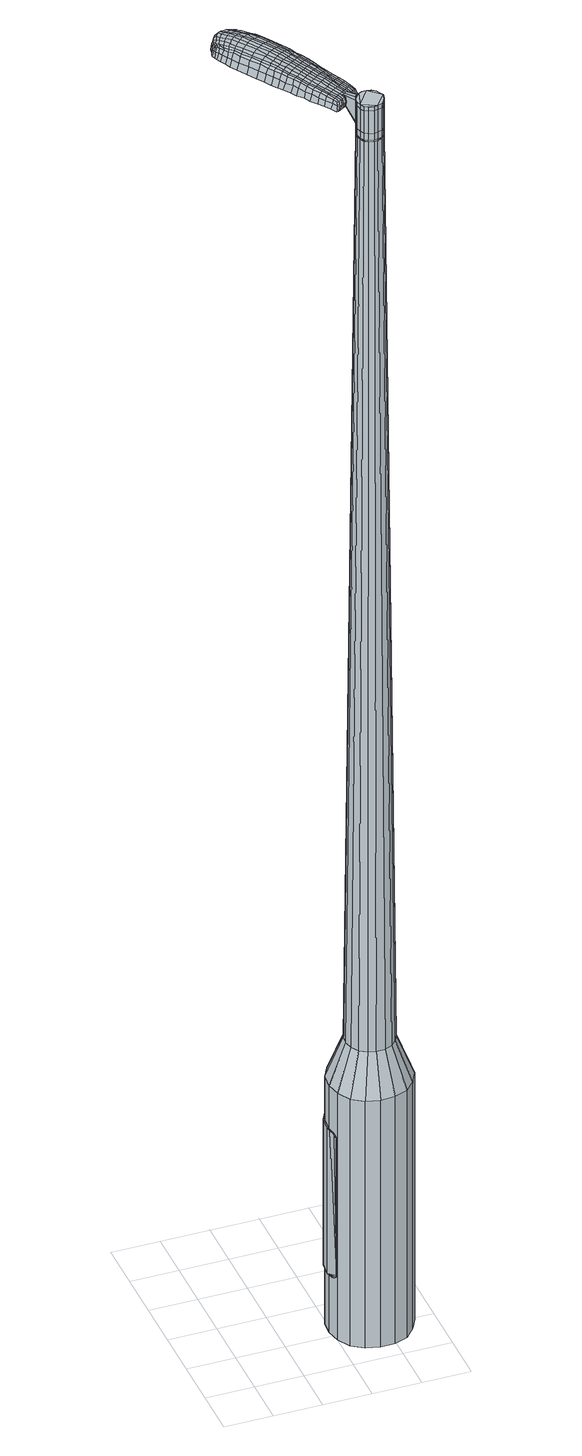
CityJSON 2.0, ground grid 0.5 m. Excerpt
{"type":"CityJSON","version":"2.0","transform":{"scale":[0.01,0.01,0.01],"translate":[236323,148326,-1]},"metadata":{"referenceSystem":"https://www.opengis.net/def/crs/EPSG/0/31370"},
"CityObjects":{
"object1":{"type":"GenericCityObject","attributes":{"cluster":209,"mean_distance_to_centroid":0.162,"new_centroid_x":236324.41,"new_centroid_y":148326.58,"mean_distance_to_camera":5.29,"H1":10.68,"H2":17.96,"Z_final":110.33,"cluster2":-1,"proj_x":236327.96,"proj_y":148324.23,"id_line":53438,"bearing_l":33.64,"distance":4.26,"orientation":"left","G_obj":123.64},"geometry":[{"type":"MultiSurface","lod":"2","boundaries":[[[0,1,2,3]],[[1,4,5,2]],[[4,6,7,5]],[[6,8,9,7]],[[8,10,11,9]],[[10,12,13,11]],[[12,14,15,13]],[[14,16,17,15]],[[16,18,19,17]],[[18,20,21,19]],[[20,22,23,21]],[[22,24,25,23]],[[24,26,27,25]],[[26,28,29,27]],[[28,30,31,29]],[[30,32,33,31]],[[32,34,35,33]],[[34,0,3,35]],[[36,37,38,39]],[[38,40,41,42]],[[41,43,42]],[[42,44,45,46]],[[45,47,46]],[[46,48,49,50]],[[49,51,50]],[[42,46,50,38]],[[50,52,39,38]],[[53,36,39]],[[2,5,7,35]],[[7,9,11,15]],[[11,13,15]],[[15,17,19,23]],[[19,21,23]],[[23,25,27,31]],[[27,29,31]],[[15,23,31,7]],[[31,33,35,7]],[[3,2,35]],[[1,0,54,55]],[[0,34,56,54]],[[34,32,57,56]],[[32,30,58,57]],[[30,28,59,58]],[[28,26,60,59]],[[26,24,61,60]],[[24,22,62,61]],[[22,20,63,62]],[[20,18,64,63]],[[18,16,65,64]],[[16,14,66,65]],[[14,12,67,66]],[[12,10,68,67]],[[10,8,69,68]],[[8,6,70,69]],[[6,4,71,70]],[[4,1,55,71]],[[55,54,72,73]],[[54,56,74,72]],[[56,57,75,74]],[[57,58,76,75]],[[58,59,77,76]],[[59,60,78,77]],[[60,61,79,78]],[[61,62,80,79]],[[62,63,81,80]],[[63,64,82,81]],[[64,65,83,82]],[[65,66,84,83]],[[66,67,85,84]],[[67,68,86,85]],[[68,69,87,86]],[[69,70,88,87]],[[70,71,89,88]],[[71,55,73,89]],[[90,91,92,93]],[[94,95,91,90]],[[96,97,95,94]],[[76,98,97,96]],[[99,100,98,76]],[[101,102,100,99]],[[79,103,102,101]],[[104,105,103,79]],[[81,106,105,104]],[[107,108,106,81]],[[109,110,108,107]],[[111,112,110,109]],[[113,114,112,111]],[[86,115,114,113]],[[116,117,115,86]],[[118,119,117,116]],[[120,121,119,118]],[[93,92,121,120]],[[122,123,124,125]],[[126,122,125,127]],[[128,126,127,129]],[[130,128,129,131]],[[132,130,131,133]],[[134,132,133,135]],[[136,134,135,137]],[[138,136,137,139]],[[140,138,139,141]],[[142,140,141,143]],[[144,142,143,145]],[[146,144,145,147]],[[148,146,147,149]],[[150,148,149,151]],[[152,150,151,153]],[[154,152,153,155]],[[73,72,90,93]],[[72,74,94,90]],[[74,75,96,94]],[[75,76,96]],[[77,99,76]],[[77,78,101,99]],[[78,79,101]],[[80,104,79]],[[80,81,104]],[[82,107,81]],[[82,83,109,107]],[[83,84,111,109]],[[84,85,113,111]],[[85,86,113]],[[87,116,86]],[[87,88,118,116]],[[88,89,120,118]],[[89,73,93,120]],[[156,157,92,91]],[[157,158,121,92]],[[158,159,119,121]],[[159,160,117,119]],[[160,115,117]],[[161,114,115]],[[161,162,112,114]],[[162,163,110,112]],[[163,164,108,110]],[[164,106,108]],[[165,105,106]],[[165,103,105]],[[166,102,103]],[[166,167,100,102]],[[167,98,100]],[[168,97,98]],[[168,169,95,97]],[[169,156,91,95]],[[39,52,154,170]],[[157,156,171,155]],[[53,39,170,123]],[[156,169,124,171]],[[36,53,123,122]],[[169,168,125,124]],[[37,36,122,126]],[[168,98,127,125]],[[38,37,126,128]],[[98,167,129,127]],[[40,38,128,130]],[[167,166,131,129]],[[41,40,130,132]],[[166,103,133,131]],[[43,41,132,134]],[[103,165,135,133]],[[42,43,134,136]],[[165,106,137,135]],[[44,42,136,138]],[[106,164,139,137]],[[45,44,138,140]],[[164,163,141,139]],[[47,45,140,142]],[[163,162,143,141]],[[46,47,142,144]],[[162,161,145,143]],[[48,46,144,146]],[[161,115,147,145]],[[49,48,146,148]],[[115,160,149,147]],[[51,49,148,150]],[[160,159,151,149]],[[50,51,150,152]],[[159,158,153,151]],[[52,50,152,154]],[[158,157,155,153]],[[154,155,172,173]],[[155,171,174,172]],[[171,124,175,174]],[[124,123,176,175]],[[123,170,177,176]],[[170,154,173,177]],[[178,179,180,181]],[[182,178,181,183]],[[178,182,184,185]],[[179,178,185,186]],[[187,188,189,190]],[[191,187,190,192]],[[187,191,193,194]],[[188,187,194,195]],[[196,197,198,199]],[[200,196,199,201]],[[196,200,202,203]],[[197,196,203,204]],[[205,206,207,208]],[[209,205,208,210]],[[205,209,211,212]],[[206,205,212,213]],[[214,215,216,217]],[[218,214,217,219]],[[214,218,220,221]],[[215,214,221,222]],[[223,224,225,226]],[[227,223,226,228]],[[223,227,229,230]],[[224,223,230,231]],[[232,233,234,235]],[[224,232,235,225]],[[232,224,231,236]],[[233,232,236,237]],[[238,239,240,241]],[[233,238,241,234]],[[238,233,237,242]],[[239,238,242,243]],[[244,182,183,245]],[[239,244,245,240]],[[244,239,243,246]],[[182,244,246,184]],[[247,248,249,250]],[[251,247,250,252]],[[247,251,253,254]],[[248,247,254,255]],[[256,257,258,259]],[[248,256,259,249]],[[256,248,255,260]],[[257,256,260,261]],[[262,263,264,265]],[[257,262,265,258]],[[262,257,261,266]],[[263,262,266,267]],[[268,269,270,271]],[[263,268,271,264]],[[268,263,267,272]],[[269,268,272,273]],[[274,179,186,275]],[[269,274,275,270]],[[274,269,273,276]],[[179,274,276,180]],[[277,278,279,280]],[[281,277,280,282]],[[277,281,283,284]],[[278,277,284,285]],[[286,287,288,289]],[[278,286,289,279]],[[286,278,285,290]],[[287,286,290,291]],[[292,293,294,295]],[[287,292,295,288]],[[292,287,291,296]],[[293,292,296,297]],[[298,191,192,299]],[[293,298,299,294]],[[298,293,297,300]],[[191,298,300,193]],[[301,302,303,304]],[[305,301,304,306]],[[301,305,307,308]],[[302,301,308,309]],[[310,311,312,313]],[[302,310,313,303]],[[310,302,309,314]],[[311,310,314,315]],[[316,317,318,319]],[[311,316,319,312]],[[316,311,315,320]],[[317,316,320,321]],[[322,323,324,325]],[[317,322,325,318]],[[322,317,321,326]],[[323,322,326,327]],[[328,188,195,329]],[[323,328,329,324]],[[328,323,327,330]],[[188,328,330,189]],[[331,217,216,332]],[[333,331,332,334]],[[331,333,335,336]],[[217,331,336,219]],[[337,333,334,338]],[[339,337,338,340]],[[337,339,341,342]],[[333,337,342,335]],[[343,339,340,344]],[[345,343,344,346]],[[343,345,347,348]],[[339,343,348,341]],[[349,345,346,350]],[[351,349,350,352]],[[349,351,353,354]],[[345,349,354,347]],[[355,351,352,356]],[[206,355,356,207]],[[355,206,213,357]],[[351,355,357,353]],[[358,359,204,203]],[[360,358,203,202]],[[358,360,361,362]],[[359,358,362,363]],[[364,365,363,362]],[[366,364,362,361]],[[364,366,367,368]],[[365,364,368,369]],[[370,371,369,368]],[[372,370,368,367]],[[370,372,373,374]],[[371,370,374,375]],[[376,377,375,374]],[[378,376,374,373]],[[376,378,211,209]],[[377,376,209,210]],[[379,380,381,382]],[[281,379,382,283]],[[379,281,282,383]],[[380,379,383,384]],[[385,200,201,386]],[[380,385,386,381]],[[385,380,384,387]],[[200,385,387,202]],[[388,389,390,391]],[[227,388,391,229]],[[388,227,228,392]],[[389,388,392,393]],[[394,395,396,397]],[[389,394,397,390]],[[394,389,393,398]],[[395,394,398,399]],[[400,197,204,401]],[[395,400,401,396]],[[400,395,399,402]],[[197,400,402,198]],[[403,404,405,406]],[[185,403,406,186]],[[403,185,184,407]],[[404,403,407,408]],[[409,410,411,412]],[[404,409,412,405]],[[409,404,408,413]],[[410,409,413,414]],[[415,208,207,416]],[[410,415,416,411]],[[415,410,414,417]],[[208,415,417,210]],[[418,419,420,421]],[[190,418,421,192]],[[418,190,189,422]],[[419,418,422,423]],[[424,212,211,425]],[[419,424,425,420]],[[424,419,423,426]],[[212,424,426,213]],[[427,428,429,430]],[[305,427,430,307]],[[427,305,306,431]],[[428,427,431,432]],[[433,218,219,434]],[[428,433,434,429]],[[433,428,432,435]],[[218,433,435,220]],[[436,437,438,439]],[[251,436,439,253]],[[436,251,252,440]],[[437,436,440,441]],[[442,443,444,445]],[[437,442,445,438]],[[442,437,441,446]],[[443,442,446,447]],[[448,215,222,449]],[[443,448,449,444]],[[448,443,447,450]],[[215,448,450,216]],[[451,452,441,440]],[[250,451,440,252]],[[451,250,249,453]],[[452,451,453,454]],[[455,456,447,446]],[[452,455,446,441]],[[455,452,454,457]],[[456,455,457,458]],[[459,332,216,450]],[[456,459,450,447]],[[459,456,458,460]],[[332,459,460,334]],[[461,462,463,464]],[[308,461,464,309]],[[461,308,307,430]],[[462,461,430,429]],[[465,336,335,466]],[[462,465,466,463]],[[465,462,429,434]],[[336,465,434,219]],[[467,468,454,453]],[[259,467,453,249]],[[467,259,258,469]],[[468,467,469,470]],[[471,472,458,457]],[[468,471,457,454]],[[471,468,470,473]],[[472,471,473,474]],[[475,338,334,460]],[[472,475,460,458]],[[475,472,474,476]],[[338,475,476,340]],[[477,478,479,480]],[[314,477,480,315]],[[477,314,309,464]],[[478,477,464,463]],[[481,342,341,482]],[[478,481,482,479]],[[481,478,463,466]],[[342,481,466,335]],[[483,484,470,469]],[[265,483,469,258]],[[483,265,264,485]],[[484,483,485,486]],[[487,488,474,473]],[[484,487,473,470]],[[487,484,486,489]],[[488,487,489,490]],[[491,344,340,476]],[[488,491,476,474]],[[491,488,490,492]],[[344,491,492,346]],[[493,494,495,496]],[[320,493,496,321]],[[493,320,315,480]],[[494,493,480,479]],[[497,348,347,498]],[[494,497,498,495]],[[497,494,479,482]],[[348,497,482,341]],[[499,500,486,485]],[[271,499,485,264]],[[499,271,270,501]],[[500,499,501,502]],[[503,504,490,489]],[[500,503,489,486]],[[503,500,502,505]],[[504,503,505,506]],[[507,350,346,492]],[[504,507,492,490]],[[507,504,506,508]],[[350,507,508,352]],[[509,510,511,512]],[[326,509,512,327]],[[509,326,321,496]],[[510,509,496,495]],[[513,354,353,514]],[[510,513,514,511]],[[513,510,495,498]],[[354,513,498,347]],[[515,516,502,501]],[[275,515,501,270]],[[515,275,186,406]],[[516,515,406,405]],[[517,518,506,505]],[[516,517,505,502]],[[517,516,405,412]],[[518,517,412,411]],[[519,356,352,508]],[[518,519,508,506]],[[519,518,411,416]],[[356,519,416,207]],[[520,521,423,422]],[[330,520,422,189]],[[520,330,327,512]],[[521,520,512,511]],[[522,357,213,426]],[[521,522,426,423]],[[522,521,511,514]],[[357,522,514,353]],[[523,524,384,383]],[[280,523,383,282]],[[523,280,279,525]],[[524,523,525,526]],[[527,360,202,387]],[[524,527,387,384]],[[527,524,526,528]],[[360,527,528,361]],[[529,530,531,532]],[[230,529,532,231]],[[529,230,229,391]],[[530,529,391,390]],[[533,534,535,536]],[[530,533,536,531]],[[533,530,390,397]],[[534,533,397,396]],[[537,359,363,538]],[[534,537,538,535]],[[537,534,396,401]],[[359,537,401,204]],[[539,540,526,525]],[[289,539,525,279]],[[539,289,288,541]],[[540,539,541,542]],[[543,366,361,528]],[[540,543,528,526]],[[543,540,542,544]],[[366,543,544,367]],[[545,546,547,548]],[[236,545,548,237]],[[545,236,231,532]],[[546,545,532,531]],[[549,550,551,552]],[[546,549,552,547]],[[549,546,531,536]],[[550,549,536,535]],[[553,365,369,554]],[[550,553,554,551]],[[553,550,535,538]],[[365,553,538,363]],[[555,556,542,541]],[[295,555,541,288]],[[555,295,294,557]],[[556,555,557,558]],[[559,372,367,544]],[[556,559,544,542]],[[559,556,558,560]],[[372,559,560,373]],[[561,562,563,564]],[[242,561,564,243]],[[561,242,237,548]],[[562,561,548,547]],[[565,566,567,568]],[[562,565,568,563]],[[565,562,547,552]],[[566,565,552,551]],[[569,371,375,570]],[[566,569,570,567]],[[569,566,551,554]],[[371,569,554,369]],[[571,572,558,557]],[[299,571,557,294]],[[571,299,192,421]],[[572,571,421,420]],[[573,378,373,560]],[[572,573,560,558]],[[573,572,420,425]],[[378,573,425,211]],[[574,575,408,407]],[[246,574,407,184]],[[574,246,243,564]],[[575,574,564,563]],[[576,577,414,413]],[[575,576,413,408]],[[576,575,563,568]],[[577,576,568,567]],[[578,377,210,417]],[[577,578,417,414]],[[578,577,567,570]],[[377,578,570,375]],[[579,580,581,582]],[[582,581,583,584]],[[585,583,581,586]],[[586,581,580,587]],[[588,589,590,591]],[[591,590,592,593]],[[594,592,590,595]],[[595,590,589,596]],[[597,598,599,600]],[[600,599,601,602]],[[603,601,599,604]],[[604,599,598,605]],[[606,607,608,609]],[[609,608,610,611]],[[612,610,608,613]],[[613,608,607,614]],[[615,616,617,618]],[[618,617,619,620]],[[621,619,617,622]],[[622,617,616,623]],[[624,625,626,627]],[[627,626,628,629]],[[630,628,626,631]],[[631,626,625,632]],[[633,634,635,636]],[[636,635,625,624]],[[632,625,635,637]],[[637,635,634,638]],[[639,640,641,642]],[[642,641,634,633]],[[638,634,641,643]],[[643,641,640,644]],[[584,583,645,646]],[[646,645,640,639]],[[644,640,645,647]],[[647,645,583,585]],[[648,649,650,651]],[[651,650,652,653]],[[654,652,650,655]],[[655,650,649,656]],[[657,658,659,660]],[[660,659,649,648]],[[656,649,659,661]],[[661,659,658,662]],[[663,664,665,666]],[[666,665,658,657]],[[662,658,665,667]],[[667,665,664,668]],[[669,670,671,672]],[[672,671,664,663]],[[668,664,671,673]],[[673,671,670,674]],[[587,580,675,676]],[[676,675,670,669]],[[674,670,675,677]],[[677,675,580,579]],[[678,679,680,681]],[[681,680,682,683]],[[684,682,680,685]],[[685,680,679,686]],[[687,688,689,690]],[[690,689,679,678]],[[686,679,689,691]],[[691,689,688,692]],[[693,694,695,696]],[[696,695,688,687]],[[692,688,695,697]],[[697,695,694,698]],[[593,592,699,700]],[[700,699,694,693]],[[698,694,699,701]],[[701,699,592,594]],[[702,703,704,705]],[[705,704,706,707]],[[708,706,704,709]],[[709,704,703,710]],[[711,712,713,714]],[[714,713,703,702]],[[710,703,713,715]],[[715,713,712,716]],[[717,718,719,720]],[[720,719,712,711]],[[716,712,719,721]],[[721,719,718,722]],[[723,724,725,726]],[[726,725,718,717]],[[722,718,725,727]],[[727,725,724,728]],[[596,589,729,730]],[[730,729,724,723]],[[728,724,729,731]],[[731,729,589,588]],[[615,618,732,733]],[[733,732,734,735]],[[736,734,732,737]],[[737,732,618,620]],[[735,734,738,739]],[[739,738,740,741]],[[742,740,738,743]],[[743,738,734,736]],[[741,740,744,745]],[[745,744,746,747]],[[748,746,744,749]],[[749,744,740,742]],[[747,746,750,751]],[[751,750,752,753]],[[754,752,750,755]],[[755,750,746,748]],[[753,752,756,757]],[[757,756,607,606]],[[614,607,756,758]],[[758,756,752,754]],[[605,759,760,604]],[[604,760,761,603]],[[762,761,760,763]],[[763,760,759,764]],[[764,765,766,763]],[[763,766,767,762]],[[768,767,766,769]],[[769,766,765,770]],[[770,771,772,769]],[[769,772,773,768]],[[774,773,772,775]],[[775,772,771,776]],[[776,777,778,775]],[[775,778,779,774]],[[612,779,778,610]],[[610,778,777,611]],[[780,781,782,783]],[[783,782,682,684]],[[683,682,782,784]],[[784,782,781,785]],[[602,601,786,787]],[[787,786,781,780]],[[785,781,786,788]],[[788,786,601,603]],[[789,790,791,792]],[[792,791,628,630]],[[629,628,791,793]],[[793,791,790,794]],[[795,796,797,798]],[[798,797,790,789]],[[794,790,797,799]],[[799,797,796,800]],[[605,598,801,802]],[[802,801,796,795]],[[800,796,801,803]],[[803,801,598,597]],[[804,805,806,807]],[[807,806,586,587]],[[585,586,806,808]],[[808,806,805,809]],[[810,811,812,813]],[[813,812,805,804]],[[809,805,812,814]],[[814,812,811,815]],[[606,609,816,817]],[[817,816,811,810]],[[815,811,816,818]],[[818,816,609,611]],[[819,820,821,822]],[[822,821,591,593]],[[588,591,821,823]],[[823,821,820,824]],[[612,613,825,826]],[[826,825,820,819]],[[824,820,825,827]],[[827,825,613,614]],[[828,829,830,831]],[[831,830,706,708]],[[707,706,830,832]],[[832,830,829,833]],[[620,619,834,835]],[[835,834,829,828]],[[833,829,834,836]],[[836,834,619,621]],[[837,838,839,840]],[[840,839,652,654]],[[653,652,839,841]],[[841,839,838,842]],[[843,844,845,846]],[[846,845,838,837]],[[842,838,845,847]],[[847,845,844,848]],[[623,616,849,850]],[[850,849,844,843]],[[848,844,849,851]],[[851,849,616,615]],[[842,852,853,841]],[[841,853,651,653]],[[648,651,853,854]],[[853,852,854]],[[848,855,856,847]],[[847,856,852,842]],[[854,852,856,857]],[[857,856,855,858]],[[615,733,859,851]],[[851,859,855,848]],[[858,855,859,860]],[[860,859,733,735]],[[861,862,863,864]],[[864,863,709,710]],[[708,709,863,831]],[[831,863,862,828]],[[736,737,865,866]],[[866,865,862,861]],[[828,862,865,835]],[[835,865,737,620]],[[867,868,854]],[[854,868,660,648]],[[657,660,868,869]],[[869,868,867,870]],[[858,871,872,857]],[[857,872,867,854]],[[870,867,872,873]],[[873,872,871,874]],[[735,739,875,860]],[[860,875,871,858]],[[874,871,875,876]],[[876,875,739,741]],[[877,878,879,880]],[[880,879,715,716]],[[710,715,879,864]],[[864,879,878,861]],[[742,743,881,882]],[[882,881,878,877]],[[861,878,881,866]],[[866,881,743,736]],[[870,883,884,869]],[[869,884,666,657]],[[663,666,884,885]],[[885,884,883,886]],[[874,887,888,873]],[[873,888,883,870]],[[886,883,888,889]],[[889,888,887,890]],[[741,745,891,876]],[[876,891,887,874]],[[890,887,891,892]],[[892,891,745,747]],[[893,894,895,896]],[[896,895,721,722]],[[716,721,895,880]],[[880,895,894,877]],[[748,749,897,898]],[[898,897,894,893]],[[877,894,897,882]],[[882,897,749,742]],[[886,899,900,885]],[[885,900,672,663]],[[669,672,900,901]],[[900,899,901]],[[890,902,903,889]],[[889,903,899,886]],[[901,899,903,904]],[[904,903,902,905]],[[747,751,906,892]],[[892,906,902,890]],[[905,902,906,907]],[[907,906,751,753]],[[908,909,910,911]],[[911,910,727,728]],[[722,727,910,896]],[[896,910,909,893]],[[754,755,912,913]],[[913,912,909,908]],[[893,909,912,898]],[[898,912,755,748]],[[914,915,901]],[[901,915,676,669]],[[587,676,915,807]],[[807,915,914,804]],[[905,916,917,904]],[[904,917,914,901]],[[804,914,917,813]],[[813,917,916,810]],[[753,757,918,907]],[[907,918,916,905]],[[810,916,918,817]],[[817,918,757,606]],[[824,919,920,823]],[[823,920,731,588]],[[728,731,920,911]],[[911,920,919,908]],[[614,758,921,827]],[[827,921,919,824]],[[908,919,921,913]],[[913,921,758,754]],[[785,922,923,784]],[[784,923,681,683]],[[678,681,923,924]],[[924,923,922,925]],[[603,761,926,788]],[[788,926,922,785]],[[925,922,926,927]],[[927,926,761,762]],[[928,929,930,931]],[[931,930,631,632]],[[630,631,930,792]],[[792,930,929,789]],[[932,933,934,935]],[[935,934,929,928]],[[789,929,934,798]],[[798,934,933,795]],[[764,759,936,937]],[[937,936,933,932]],[[795,933,936,802]],[[802,936,759,605]],[[925,938,939,924]],[[924,939,690,678]],[[687,690,939,940]],[[940,939,938,941]],[[762,767,942,927]],[[927,942,938,925]],[[941,938,942,943]],[[943,942,767,768]],[[944,945,946,947]],[[947,946,637,638]],[[632,637,946,931]],[[931,946,945,928]],[[948,949,950,951]],[[951,950,945,944]],[[928,945,950,935]],[[935,950,949,932]],[[770,765,952,953]],[[953,952,949,948]],[[932,949,952,937]],[[937,952,765,764]],[[941,954,955,940]],[[940,955,696,687]],[[693,696,955,956]],[[956,955,954,957]],[[768,773,958,943]],[[943,958,954,941]],[[957,954,958,959]],[[959,958,773,774]],[[960,961,962,963]],[[963,962,643,644]],[[638,643,962,947]],[[947,962,961,944]],[[964,965,966,967]],[[967,966,961,960]],[[944,961,966,951]],[[951,966,965,948]],[[776,771,968,969]],[[969,968,965,964]],[[948,965,968,953]],[[953,968,771,770]],[[957,970,971,956]],[[956,971,700,693]],[[593,700,971,822]],[[822,971,970,819]],[[774,779,972,959]],[[959,972,970,957]],[[819,970,972,826]],[[826,972,779,612]],[[809,973,974,808]],[[808,974,647,585]],[[644,647,974,963]],[[963,974,973,960]],[[815,975,976,814]],[[814,976,973,809]],[[960,973,976,967]],[[967,976,975,964]],[[611,777,977,818]],[[818,977,975,815]],[[964,975,977,969]],[[969,977,777,776]],[[579,582,181,180]],[[582,584,183,181]],[[594,595,194,193]],[[595,596,195,194]],[[597,600,199,198]],[[600,602,201,199]],[[621,622,221,220]],[[622,623,222,221]],[[624,627,226,225]],[[627,629,228,226]],[[633,636,235,234]],[[636,624,225,235]],[[639,642,241,240]],[[642,633,234,241]],[[584,646,245,183]],[[646,639,240,245]],[[654,655,254,253]],[[655,656,255,254]],[[656,661,260,255]],[[661,662,261,260]],[[662,667,266,261]],[[667,668,267,266]],[[668,673,272,267]],[[673,674,273,272]],[[674,677,276,273]],[[677,579,180,276]],[[684,685,284,283]],[[685,686,285,284]],[[686,691,290,285]],[[691,692,291,290]],[[692,697,296,291]],[[697,698,297,296]],[[698,701,300,297]],[[701,594,193,300]],[[702,705,304,303]],[[705,707,306,304]],[[711,714,313,312]],[[714,702,303,313]],[[717,720,319,318]],[[720,711,312,319]],[[723,726,325,324]],[[726,717,318,325]],[[596,730,329,195]],[[730,723,324,329]],[[780,783,382,381]],[[783,684,283,382]],[[602,787,386,201]],[[787,780,381,386]],[[629,793,392,228]],[[793,794,393,392]],[[794,799,398,393]],[[799,800,399,398]],[[800,803,402,399]],[[803,597,198,402]],[[707,832,431,306]],[[832,833,432,431]],[[833,836,435,432]],[[836,621,220,435]],[[837,840,439,438]],[[840,654,253,439]],[[843,846,445,444]],[[846,837,438,445]],[[623,850,449,222]],[[850,843,444,449]],[[978,979,980,981]],[[982,983,981,980]],[[984,985,986,987]],[[988,989,990,991]],[[979,992,993,980]],[[994,982,980,993]],[[995,984,987,996]],[[997,998,989,988]],[[992,999,1000,993]],[[1000,1001,994,993]],[[1002,995,996,1003]],[[1004,998,997,1005]],[[999,1006,1007,1000]],[[1007,1008,1001,1000]],[[1009,1002,1003,1010]],[[1011,1004,1005,1012]],[[1013,1014,1015,1016]],[[1017,1018,1014,1013]],[[1017,1019,1020,1018]],[[1019,1021,1022,1020]],[[1023,1024,1025,1026]],[[1027,1028,1024,1023]],[[1029,1030,1028,1027]],[[1031,1032,1030,1029]],[[1026,1015,1014,1023]],[[1023,1014,1018,1027]],[[1018,1020,1029,1027]],[[1020,1022,1031,1029]],[[987,986,983,982]],[[996,987,982,994]],[[1001,1003,996,994]],[[1008,1010,1003,1001]],[[988,991,985,984]],[[997,988,984,995]],[[1005,997,995,1002]],[[1012,1005,1002,1009]],[[989,1013,1016,990]],[[998,1017,1013,989]],[[1019,1017,998,1004]],[[1021,1019,1004,1011]],[[1033,1034,1035,1036]],[[1035,1037,1038,1039]],[[1035,1039,1040,1041]],[[1035,1041,1036]],[[1042,1033,1036,1043]],[[1044,1043,1036,1045]],[[1046,1045,1036]],[[1047,1035,1034,1048]],[[1049,1047,1048,1050]],[[1051,1049,1050,1052]],[[1053,1051,1052,1054]],[[1055,1053,1054,1056]],[[1056,1057,1058,1059]],[[1056,1059,1060,1061]],[[1056,1061,1062,1063]],[[1062,1064,1065,1066]],[[1062,1066,1067,1068]],[[1062,1068,1063]],[[1056,1063,1055]],[[1069,1070,1034,1033]],[[1071,1072,1037,1035]],[[1073,1074,1046,1036]],[[1070,1075,1048,1034]],[[1076,1071,1035,1047]],[[1075,1077,1050,1048]],[[1078,1076,1047,1049]],[[1077,1079,1052,1050]],[[1080,1078,1049,1051]],[[1079,1081,1054,1052]],[[1082,1080,1051,1053]],[[1081,1083,1056,1054]],[[1084,1082,1053,1055]],[[1083,1085,1057,1056]],[[1086,1087,1064,1062]],[[1088,1084,1055,1063]],[[1058,1057,1085,1089]],[[1059,1058,1089,1090]],[[1060,1059,1090,1091]],[[1061,1060,1091,1092]],[[1062,1061,1092,1086]],[[1093,1069,1033,1042]],[[1094,1093,1042,1043]],[[1095,1094,1043,1044]],[[1096,1095,1044,1045]],[[1074,1096,1045,1046]],[[1038,1037,1072,1097]],[[1065,1064,1087,1098]],[[1039,1038,1097,1099]],[[1040,1039,1099,1100]],[[1041,1040,1100,1101]],[[1036,1041,1101,1073]],[[1066,1065,1098,1102]],[[1067,1066,1102,1103]],[[1068,1067,1103,1104]],[[1063,1068,1104,1088]]]}]}
},
"vertices":[
[116,94,384],[129,100,384],[129,100,96],[116,94,96],[144,101,384],[144,101,96],[158,97,384],[158,97,96],[170,88,384],[170,88,96],[178,76,384],[178,76,96],[181,61,384],[181,61,96],[180,47,384],[180,47,96],[173,34,384],[173,34,96],[163,23,384],[163,23,96],[149,18,384],[149,18,96],[134,17,384],[134,17,96],[120,21,384],[120,21,96],[108,29,384],[108,29,96],[100,42,384],[100,42,96],[97,56,384],[97,56,96],[98,71,384],[98,71,96],[105,84,384],[105,84,96],[126,62,1524],[126,58,1524],[127,53,1524],[132,70,1524],[129,49,1524],[133,47,1524],[142,46,1524],[138,45,1524],[147,47,1524],[150,51,1524],[153,60,1524],[152,55,1524],[151,64,1524],[149,68,1524],[141,72,1524],[145,71,1524],[136,72,1524],[128,67,1524],[125,80,429],[133,83,429],[119,74,429],[115,66,429],[114,57,429],[116,49,429],[121,41,429],[128,36,429],[136,34,429],[145,34,429],[153,38,429],[159,44,429],[163,52,429],[164,60,429],[162,69,429],[157,76,429],[150,81,429],[142,84,429],[132,70,1483],[136,72,1483],[128,67,1483],[126,62,1483],[126,58,1483],[127,53,1483],[129,49,1483],[133,47,1483],[138,45,1483],[142,46,1483],[147,47,1483],[150,51,1483],[152,55,1483],[153,60,1483],[151,64,1483],[149,68,1483],[145,71,1483],[141,72,1483],[132,69,1483],[132,69,1485],[136,71,1485],[136,71,1483],[129,66,1483],[129,66,1485],[127,62,1483],[127,62,1485],[126,58,1485],[127,54,1483],[127,54,1485],[130,50,1483],[130,50,1485],[133,47,1485],[138,46,1483],[138,46,1485],[142,46,1485],[146,48,1483],[146,48,1485],[149,51,1483],[149,51,1485],[151,55,1483],[151,55,1485],[152,60,1483],[152,60,1485],[151,64,1485],[148,68,1483],[148,68,1485],[145,70,1483],[145,70,1485],[141,71,1483],[141,71,1485],[126,62,1519],[128,67,1519],[128,67,1493],[126,62,1493],[126,58,1519],[126,58,1493],[127,53,1519],[127,53,1493],[129,49,1519],[129,49,1493],[133,47,1519],[133,47,1493],[138,45,1519],[138,45,1493],[142,46,1519],[142,46,1493],[147,47,1519],[147,47,1493],[150,51,1519],[150,51,1493],[152,55,1519],[152,55,1493],[153,60,1519],[153,60,1493],[151,64,1519],[151,64,1493],[149,68,1519],[149,68,1493],[145,71,1519],[145,71,1493],[141,72,1519],[141,72,1493],[136,72,1519],[136,72,1493],[132,70,1485],[136,72,1485],[141,72,1485],[145,71,1485],[149,68,1485],[153,60,1485],[152,55,1485],[150,51,1485],[147,47,1485],[138,45,1485],[129,49,1485],[127,53,1485],[126,62,1485],[128,67,1485],[132,70,1519],[132,70,1493],[124,87,1513],[124,87,1518],[121,85,1513],[119,84,1513],[119,84,1518],[121,85,1518],[97,158,1519],[100,152,1518],[101,154,1509],[97,160,1510],[92,165,1519],[93,167,1510],[91,164,1526],[96,156,1525],[99,150,1525],[64,137,1519],[69,131,1518],[70,131,1525],[66,137,1525],[59,144,1519],[61,144,1526],[57,144,1510],[62,137,1510],[67,131,1509],[38,208,1519],[41,210,1519],[41,210,1513],[38,208,1513],[36,204,1519],[35,205,1513],[36,203,1524],[39,206,1524],[42,208,1524],[79,146,1530],[83,140,1529],[86,142,1529],[82,148,1530],[74,154,1531],[77,155,1531],[71,151,1530],[76,144,1530],[80,138,1529],[124,79,1512],[127,80,1512],[126,81,1517],[124,80,1517],[122,77,1512],[121,78,1517],[121,78,1506],[124,80,1506],[126,81,1506],[63,206,1519],[65,204,1519],[65,206,1512],[63,208,1512],[61,208,1518],[61,210,1512],[60,207,1522],[62,206,1523],[64,203,1524],[68,200,1519],[71,196,1519],[72,198,1512],[68,202,1512],[67,199,1524],[71,195,1525],[75,191,1519],[79,185,1519],[80,187,1511],[75,193,1511],[74,190,1526],[79,183,1526],[86,175,1519],[86,177,1510],[85,174,1526],[134,94,1513],[130,101,1513],[130,100,1518],[133,93,1517],[136,89,1512],[135,90,1516],[137,90,1506],[134,96,1507],[131,102,1507],[126,107,1514],[123,114,1515],[122,112,1520],[126,106,1519],[127,109,1507],[123,115,1507],[119,120,1515],[115,127,1516],[114,125,1522],[118,119,1521],[119,122,1508],[116,128,1508],[111,133,1517],[108,139,1517],[107,138,1524],[111,132,1523],[112,135,1508],[108,141,1509],[104,146,1518],[103,144,1524],[104,148,1509],[32,187,1519],[34,184,1519],[35,185,1524],[34,188,1523],[32,190,1518],[33,190,1522],[30,190,1512],[31,187,1512],[32,184,1512],[36,180,1519],[39,175,1519],[40,175,1525],[38,180,1524],[34,180,1512],[37,175,1512],[42,170,1519],[46,163,1519],[48,163,1526],[44,170,1526],[40,170,1511],[44,163,1511],[53,154,1519],[54,154,1526],[51,154,1510],[109,78,1513],[104,84,1513],[103,84,1507],[107,78,1507],[112,73,1512],[111,73,1506],[112,74,1516],[110,78,1517],[105,84,1518],[99,90,1514],[95,96,1515],[93,96,1507],[98,90,1507],[101,90,1519],[96,96,1520],[90,102,1515],[86,108,1516],[84,108,1508],[89,102,1508],[92,102,1521],[88,108,1522],[82,113,1517],[77,119,1517],[75,120,1509],[80,114,1508],[83,114,1523],[79,119,1524],[73,125,1518],[71,125,1509],[75,125,1524],[121,84,1519],[123,86,1519],[117,91,1520],[119,92,1520],[114,89,1520],[118,83,1519],[112,97,1522],[115,98,1522],[108,103,1523],[111,105,1523],[106,101,1523],[110,95,1521],[104,109,1524],[106,111,1524],[100,115,1525],[102,117,1525],[97,114,1525],[101,107,1524],[96,121,1526],[98,123,1526],[92,128,1527],[94,129,1527],[89,126,1527],[93,120,1526],[88,134,1528],[90,135,1528],[85,132,1528],[41,204,1527],[44,206,1527],[38,201,1526],[40,197,1527],[43,200,1528],[46,202,1528],[47,195,1529],[50,197,1529],[44,192,1528],[48,186,1530],[51,189,1530],[54,191,1530],[55,182,1531],[58,185,1531],[52,180,1530],[57,172,1531],[60,175,1531],[63,177,1531],[67,164,1531],[70,166,1531],[64,162,1531],[31,192,1518],[32,195,1519],[31,195,1513],[30,192,1513],[33,191,1523],[33,194,1523],[33,200,1519],[32,200,1513],[34,199,1524],[59,209,1518],[56,210,1518],[56,209,1523],[59,208,1523],[59,211,1513],[56,212,1513],[53,211,1519],[49,211,1519],[49,210,1524],[53,210,1523],[53,212,1513],[48,212,1513],[45,211,1519],[46,210,1524],[44,212,1513],[95,155,1528],[93,154,1528],[97,148,1528],[98,149,1527],[90,163,1528],[88,162,1529],[91,153,1529],[88,151,1530],[92,145,1529],[94,147,1528],[86,161,1529],[83,159,1530],[85,150,1530],[89,143,1529],[80,157,1531],[68,137,1528],[69,139,1529],[64,146,1529],[62,145,1528],[72,132,1527],[74,133,1528],[73,141,1529],[68,149,1530],[77,135,1528],[114,72,1512],[116,73,1512],[116,75,1517],[114,74,1517],[113,73,1506],[115,74,1506],[119,75,1512],[118,76,1517],[118,76,1506],[137,87,1512],[135,86,1512],[135,87,1506],[137,88,1506],[135,88,1517],[134,87,1517],[133,85,1512],[131,83,1512],[131,84,1506],[133,86,1506],[132,86,1517],[130,84,1517],[129,82,1512],[128,83,1506],[128,83,1517],[132,92,1519],[131,91,1519],[129,99,1520],[127,98,1520],[129,90,1519],[127,89,1519],[125,96,1520],[123,95,1520],[125,87,1519],[121,93,1520],[111,78,1519],[113,79,1519],[108,85,1520],[107,84,1520],[115,81,1519],[111,87,1520],[125,105,1521],[123,104,1521],[121,111,1522],[119,110,1522],[121,103,1521],[119,101,1521],[117,109,1522],[115,108,1523],[117,100,1522],[113,106,1523],[102,90,1521],[104,91,1521],[100,97,1522],[98,96,1522],[107,93,1521],[102,99,1522],[117,118,1523],[116,117,1523],[113,124,1524],[112,123,1524],[114,115,1523],[111,114,1524],[110,122,1525],[107,120,1525],[109,112,1524],[105,119,1525],[93,102,1523],[95,103,1523],[91,109,1524],[89,108,1524],[98,105,1524],[94,111,1525],[110,130,1525],[108,129,1525],[106,137,1526],[104,136,1526],[106,128,1526],[103,126,1526],[102,134,1527],[99,133,1527],[101,125,1526],[97,131,1527],[85,114,1525],[87,115,1525],[82,121,1526],[80,120,1526],[90,117,1526],[85,123,1527],[102,143,1527],[100,142,1527],[98,141,1527],[96,139,1528],[93,137,1528],[76,126,1527],[78,127,1527],[81,129,1528],[34,189,1525],[34,192,1525],[36,186,1526],[36,189,1526],[36,196,1526],[38,193,1527],[60,206,1525],[58,207,1525],[60,204,1526],[62,203,1525],[55,208,1525],[51,208,1526],[53,204,1527],[57,204,1526],[47,207,1526],[50,203,1527],[38,182,1526],[39,184,1527],[41,176,1527],[42,179,1528],[41,188,1528],[45,182,1529],[66,199,1526],[63,200,1527],[67,194,1528],[69,194,1527],[60,200,1527],[57,199,1528],[61,194,1529],[64,194,1528],[53,198,1528],[57,192,1530],[45,171,1528],[46,173,1529],[49,164,1528],[51,166,1529],[48,176,1529],[53,169,1530],[73,189,1528],[71,189,1528],[75,182,1529],[77,183,1528],[68,189,1529],[65,188,1530],[69,180,1530],[73,181,1530],[61,186,1530],[66,179,1531],[56,154,1529],[57,156,1529],[60,159,1530],[84,173,1528],[82,172,1529],[79,171,1530],[76,170,1530],[73,168,1531],[99,153,1509],[98,151,1518],[95,157,1518],[95,159,1509],[90,164,1519],[91,166,1510],[90,163,1525],[94,155,1525],[98,149,1525],[72,132,1525],[70,132,1518],[66,138,1518],[68,138,1525],[61,145,1519],[63,145,1525],[59,145,1510],[64,138,1509],[68,133,1509],[42,208,1513],[42,208,1519],[40,206,1519],[39,207,1513],[37,203,1519],[37,204,1513],[38,202,1524],[41,205,1524],[43,206,1524],[86,142,1528],[83,140,1528],[79,146,1529],[82,148,1529],[74,154,1529],[77,156,1529],[71,152,1529],[76,144,1529],[80,138,1528],[125,83,1516],[125,82,1512],[123,81,1512],[123,82,1516],[121,79,1512],[120,80,1516],[120,80,1506],[122,81,1506],[125,83,1506],[64,204,1512],[63,203,1519],[61,205,1518],[62,207,1512],[60,206,1518],[60,208,1512],[59,205,1522],[60,204,1523],[63,202,1523],[70,196,1512],[70,195,1519],[66,199,1519],[67,201,1512],[66,198,1524],[69,193,1525],[78,185,1511],[78,184,1519],[73,190,1519],[74,192,1511],[73,189,1525],[77,182,1526],[84,174,1519],[85,176,1510],[83,173,1526],[128,99,1518],[128,100,1513],[132,93,1513],[132,92,1517],[134,89,1512],[133,89,1515],[135,90,1506],[132,95,1506],[129,101,1507],[120,112,1520],[121,113,1514],[125,106,1514],[124,105,1519],[125,108,1507],[121,114,1507],[113,124,1522],[113,126,1516],[117,119,1515],[116,118,1521],[118,121,1508],[114,128,1508],[105,137,1523],[106,138,1517],[110,132,1516],[109,131,1522],[110,134,1508],[106,140,1508],[102,145,1517],[101,143,1524],[103,147,1509],[37,186,1523],[36,185,1519],[34,188,1518],[35,188,1523],[34,190,1518],[35,190,1522],[32,190,1512],[33,188,1512],[34,185,1512],[42,176,1525],[41,176,1519],[38,181,1519],[39,181,1524],[36,181,1512],[39,176,1512],[50,164,1526],[48,164,1519],[44,171,1519],[45,171,1525],[42,171,1511],[46,165,1511],[54,155,1519],[56,155,1526],[52,155,1510],[104,85,1507],[106,85,1513],[110,79,1513],[109,79,1506],[113,75,1512],[112,75,1506],[113,76,1515],[111,79,1517],[107,85,1518],[95,97,1507],[96,97,1514],[101,91,1514],[99,91,1507],[102,91,1519],[98,97,1520],[86,109,1508],[88,109,1516],[92,103,1515],[90,103,1508],[94,103,1521],[89,109,1522],[77,121,1508],[79,121,1517],[83,115,1516],[81,115,1508],[85,115,1522],[80,121,1523],[74,126,1517],[72,127,1509],[76,127,1524],[120,85,1518],[122,87,1518],[116,91,1519],[118,93,1519],[114,90,1519],[118,84,1518],[112,97,1520],[114,99,1520],[108,104,1521],[110,105,1521],[105,102,1521],[110,96,1520],[104,110,1523],[106,111,1523],[100,116,1524],[102,117,1524],[97,114,1524],[101,108,1523],[96,122,1525],[98,124,1525],[91,128,1526],[94,130,1526],[89,126,1526],[93,120,1525],[87,134,1527],[90,136,1527],[85,132,1527],[45,205,1526],[42,203,1526],[39,200,1525],[41,197,1526],[44,199,1526],[47,201,1526],[50,196,1528],[47,194,1528],[45,192,1527],[48,186,1528],[51,188,1529],[54,190,1529],[58,184,1530],[55,182,1530],[52,180,1529],[57,173,1530],[60,175,1530],[63,177,1530],[70,166,1530],[67,164,1530],[64,162,1530],[33,195,1513],[34,194,1518],[33,192,1518],[32,192,1512],[35,191,1523],[35,194,1523],[35,199,1519],[34,199,1513],[36,198,1523],[56,207,1523],[56,208,1518],[58,207,1518],[58,206,1523],[59,209,1512],[56,209,1512],[50,208,1523],[49,209,1519],[53,209,1519],[53,208,1523],[53,210,1513],[49,210,1513],[46,209,1519],[46,208,1524],[45,210,1513],[96,148,1527],[92,154,1527],[93,155,1527],[97,149,1526],[89,162,1527],[88,162,1528],[91,145,1528],[87,151,1528],[90,153,1528],[94,147,1527],[85,160,1528],[82,159,1529],[85,150,1529],[88,144,1528],[80,157,1529],[65,147,1528],[70,139,1527],[69,138,1527],[64,146,1527],[73,133,1526],[74,134,1527],[73,142,1528],[68,149,1528],[77,136,1527],[115,76,1516],[115,75,1512],[114,74,1512],[114,76,1516],[113,75,1506],[114,76,1506],[117,77,1512],[117,78,1516],[117,78,1506],[134,89,1506],[134,88,1512],[135,88,1512],[135,89,1506],[134,89,1516],[133,88,1516],[130,86,1506],[130,85,1512],[132,87,1512],[132,88,1506],[131,87,1516],[129,86,1516],[127,84,1512],[127,85,1506],[127,84,1516],[130,92,1518],[131,92,1518],[127,98,1519],[126,89,1518],[129,91,1518],[125,97,1519],[123,95,1519],[124,88,1518],[121,94,1519],[108,86,1519],[112,80,1518],[111,79,1518],[107,85,1519],[115,82,1518],[111,88,1519],[123,104,1520],[124,105,1520],[120,111,1521],[119,111,1521],[119,102,1520],[121,103,1520],[117,109,1521],[115,108,1521],[116,100,1520],[112,106,1521],[99,98,1521],[104,92,1520],[103,91,1520],[98,97,1521],[107,94,1520],[102,100,1521],[115,117,1522],[116,118,1522],[112,124,1523],[111,123,1523],[111,114,1522],[113,116,1522],[109,122,1523],[107,120,1524],[108,113,1523],[104,119,1524],[91,110,1523],[95,104,1522],[94,103,1522],[90,109,1523],[98,106,1522],[94,112,1523],[107,130,1524],[108,130,1524],[104,136,1525],[103,127,1525],[105,128,1524],[101,134,1525],[99,133,1526],[100,125,1525],[96,131,1526],[82,122,1525],[87,116,1524],[85,115,1524],[81,121,1525],[90,118,1524],[85,124,1525],[100,142,1526],[101,143,1526],[95,139,1527],[98,141,1526],[92,137,1527],[78,128,1526],[77,127,1526],[81,130,1526],[36,192,1524],[36,189,1524],[37,187,1525],[37,189,1525],[37,196,1525],[39,193,1525],[60,203,1525],[57,205,1524],[59,204,1524],[61,202,1525],[53,203,1526],[51,206,1525],[54,206,1524],[57,203,1525],[48,206,1525],[50,203,1526],[40,184,1526],[40,182,1526],[43,177,1526],[43,179,1527],[42,188,1526],[46,182,1527],[67,193,1527],[63,198,1526],[65,198,1526],[68,193,1526],[60,193,1528],[57,198,1527],[60,199,1526],[64,193,1527],[53,197,1527],[57,192,1528],[47,173,1527],[46,172,1527],[50,165,1527],[51,166,1528],[49,177,1528],[54,169,1529],[75,182,1528],[70,188,1527],[72,188,1527],[76,182,1527],[69,180,1529],[64,187,1529],[67,188,1528],[72,181,1528],[61,186,1529],[66,178,1530],[58,157,1528],[57,155,1528],[61,159,1529],[81,172,1528],[82,172,1528],[76,169,1529],[79,171,1529],[73,168,1530],[135,90,1508],[129,86,1508],[112,114,1509],[119,118,1509],[101,132,1510],[108,137,1510],[80,165,1512],[87,171,1512],[97,156,1511],[90,150,1511],[70,180,1513],[62,191,1514],[69,196,1514],[77,186,1513],[124,82,1508],[106,109,1509],[94,127,1510],[72,160,1512],[82,145,1511],[62,175,1513],[54,186,1514],[118,79,1508],[99,105,1509],[87,123,1510],[64,155,1512],[74,140,1511],[47,182,1514],[54,170,1513],[113,75,1508],[93,101,1509],[80,118,1510],[56,150,1512],[66,135,1511],[40,177,1514],[46,165,1513],[54,202,1514],[50,206,1514],[56,209,1514],[61,207,1514],[47,198,1514],[44,202,1514],[40,193,1514],[39,198,1514],[33,188,1514],[33,194,1514],[45,208,1515],[41,209,1515],[42,209,1515],[49,210,1515],[42,206,1515],[40,208,1515],[38,203,1515],[39,208,1515],[35,201,1515],[38,207,1515],[96,53,334],[95,57,334],[95,57,165],[99,43,171],[96,53,165],[97,49,165],[98,47,166],[98,45,167],[99,43,169],[97,49,334],[98,47,333],[98,45,332],[99,43,331],[99,43,328],[97,72,165],[97,72,334],[104,85,165],[104,85,334],[115,95,165],[115,95,334],[129,101,165],[129,101,334],[144,102,165],[144,102,334],[148,101,334],[151,100,334],[154,100,333],[156,99,332],[157,99,331],[158,99,328],[148,101,165],[158,99,171],[157,99,169],[156,99,167],[154,100,166],[151,100,165],[99,54,334],[98,57,334],[98,57,165],[99,54,165],[101,44,171],[101,44,328],[100,71,334],[100,71,165],[106,83,334],[106,83,165],[117,93,334],[117,93,165],[129,98,334],[129,98,165],[143,100,334],[143,100,165],[147,99,334],[157,96,328],[157,96,171],[147,99,165],[151,98,334],[153,97,333],[155,96,332],[156,96,331],[100,50,334],[101,47,333],[101,45,332],[101,44,331],[100,50,165],[156,96,169],[101,47,166],[101,45,167],[101,44,169],[155,96,167],[153,97,166],[151,98,165]
]}
